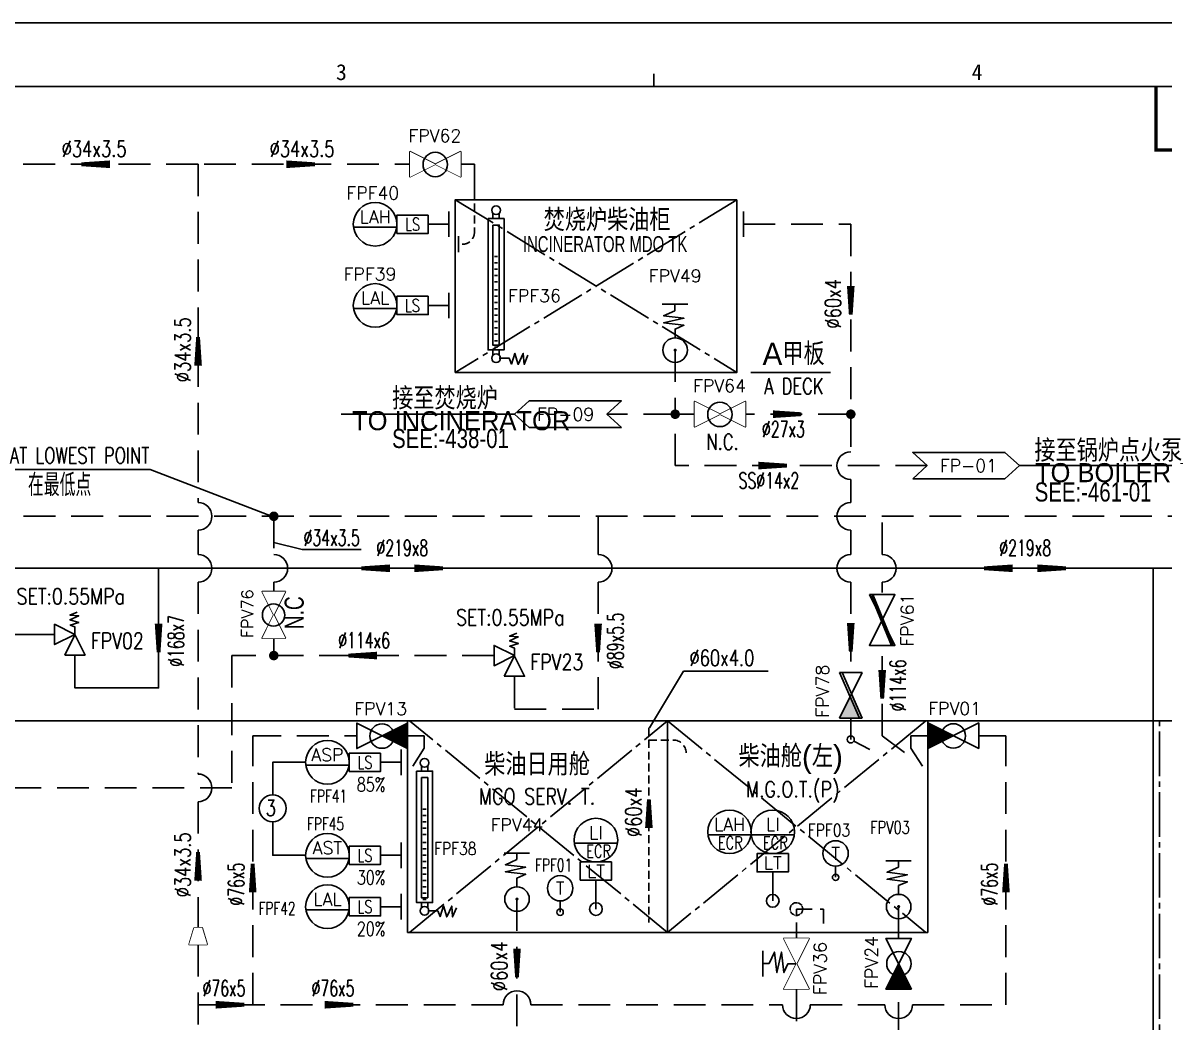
# Model space of a CAD drawing. Header units: inches. Extents: x 244 to 838, y -431 to 471.
# Drawn here: x 469.7 to 649.2, y 313.6 to 470.7 of the extents above; entities that cross this region are included whole.
import ezdxf
from ezdxf.enums import TextEntityAlignment as Align

# ---------------------------------------------------------------- set-up
doc = ezdxf.new("R2010")
doc.units = ezdxf.units.IN
doc.header["$MEASUREMENT"] = 0
doc.set_wipeout_variables(frame=1)
for name, pattern in [('CENTERX2', [0.955, 0.7, -0.085, 0.085, -0.085]), ('HIDDEN', [0.375, 0.25, -0.125]), ('SHORT_CENTER', [0.955, 0.7, -0.085, 0.085, -0.085]), ('SHORT_CENTER_X', [0.955, 0.7, -0.085, 0.085, -0.085])]:
    doc.linetypes.add(name, pattern=pattern)
for name, color, linetype in [('chinese', 7, 'Continuous'), ('text', 2, 'Continuous'), ('粗实线', 3, 'Continuous'), ('隐藏', 7, 'Continuous')]:
    doc.layers.add(name, color=color, linetype=linetype)
doc.styles.add('CHINESE', font='SHORT.shx', dxfattribs={"bigfont": 'HZDXF.shx'})
doc.styles.add('HZDX', font='romans.shx', dxfattribs={"width": 0.9, "bigfont": 'HZDX.SHX'})
doc.styles.add('ROMANS', font='ROMANS')
doc.styles.add('SimSun', font='Simtxt.shx', dxfattribs={"bigfont": 'HZDX.SHX'})
doc.styles.get("Standard").update_dxf_attribs({"font": ''})
doc.styles.get('Standard').set_extended_font_data('SimSun')
doc.linetypes.add('STAR', pattern='A,0.7,-0.085,0.085,-0.085,["*   *",ROMANS,S=0.3,R=0,X=0,Y=-0.215],0.7,-0.085', length=1.74)

# ---------------------------------------------------------------- blocks, each defined once
blk = doc.blocks.new('X3106')
at = {"linetype": 'Continuous'}
blk.add_lwpolyline([(0, 0, 0, 0, 0), (0.98, 0.98, 0.7, 0, 0), (2.03, 2.03, 0, 0, 0)], format="xyseb", dxfattribs=at)
blk = doc.blocks.new('V114')
at = {"color": 7, "linetype": 'Continuous'}
for points in [[(-1.97, 7.22), (2.03, 7.22)], [(0.03, 7.22), (0.03, 6.2)], [(0, 1.93), (0, 3.3), (-1.38, 3.9), (1.83, 4.3), (-1.38, 5), (1.83, 5.4), (0.03, 6.2)]]:
    blk.add_lwpolyline(points, dxfattribs=at)
at = {"color": 7, "linetype": 'Continuous', "const_width": 0.25}
blk.add_lwpolyline([(-0.12, 0, 1), (0.12, 0, 1)], format="xyb", close=True, dxfattribs=at)
at = {"linetype": 'Continuous'}
blk.add_circle((0, 0), 1.93, dxfattribs=at)
at = {"linetype": 'Continuous', "xscale": 1.5, "yscale": 1.5, "zscale": 1.5}
blk.add_blockref('X3106', (0.03, 7.22), dxfattribs=at)
at = {"color": 2, "linetype": 'Continuous', "style": 'ROMANS', "flags": 1}
for tag in ['NAMEPLATE', 'STANDARD', 'DIAMETER', 'REMARKS', 'MATERIAL', 'WEIGHT', 'NAME', 'SIZE']:
    blk.add_attdef(tag, text='', height=2, dxfattribs=at).set_placement((-0.31, 11.99), align=Align.MIDDLE)
at = {"color": 2, "linetype": 'Continuous', "style": 'ROMANS'}
blk.add_attdef('MARK', text='', height=2, dxfattribs=at).set_placement((-0.31, 11.99), align=Align.MIDDLE)
blk = doc.blocks.new('X3107')
at = {"color": 7, "linetype": 'Continuous'}
blk.add_lwpolyline([(0, 0), (0, 1.57), (0.91, 1.94), (-0.77, 2.46), (0.96, 2.98), (-0.75, 3.78), (0.96, 3.92), (-0.46, 4.51)], dxfattribs=at)
blk = doc.blocks.new('F100')
at = {"color": 2, "linetype": 'Continuous', "style": 'ROMANS', "flags": 1}
for tag in ['WEIGHT', 'SIZE', 'STANDARD', 'NAME', 'DIAMETER', 'MATERIAL', 'REMARKS', 'NAMEPLATE']:
    blk.add_attdef(tag, (-8.33, -0.08), '', height=2, dxfattribs=at)
at = {"color": 2, "linetype": 'Continuous', "style": 'ROMANS'}
blk.add_attdef('MARK', (-8.33, -0.08), '', height=2, dxfattribs=at)
blk = doc.blocks.new('F038')
at = {"color": 7, "linetype": 'Continuous'}
for points in [[(0, -2), (0, 2)], [(1, -2), (1, 2)]]:
    blk.add_lwpolyline(points, dxfattribs=at)
at = {"color": 2, "linetype": 'Continuous', "style": 'ROMANS', "flags": 1}
for tag in ['NAMEPLATE', 'STANDARD', 'DIAMETER', 'REMARKS', 'MATERIAL', 'WEIGHT', 'NAME', 'SIZE']:
    blk.add_attdef(tag, text='', height=2, dxfattribs=at).set_placement((0.5, 4), align=Align.MIDDLE)
at = {"color": 2, "linetype": 'Continuous', "style": 'ROMANS'}
blk.add_attdef('MARK', text='', height=2, dxfattribs=at).set_placement((0.5, 4), align=Align.MIDDLE)
blk = doc.blocks.new('A2')
for p, q in [((0, 420), (594, 420)), ((325, 410), (325, 412))]:
    blk.add_line(p, q)
at = {"color": 5}
blk.add_line((25, 410), (584, 410), dxfattribs=at)
for s, p in [('3', (275, 411)), ('4', (375, 411))]:
    blk.add_text(s, height=2.5).set_placement(p)
blk = doc.blocks.new('A3图框')
at = {"ltscale": 5}
blk.add_lwpolyline([(-562.29, -4946.17), (31.71, -4946.17), (31.71, -5366.17), (-562.29, -5366.17)], close=True, dxfattribs=at)
at = {"layer": '粗实线', "color": 5, "const_width": 0.5}
blk.add_lwpolyline([(-158.29, -4956.17), (-158.29, -4966.17), (21.71, -4966.17)], dxfattribs=at)
at = {"color": 2}
blk.add_blockref('A2', (-562.29, -5366.17), dxfattribs=at)
blk.add_blockref('A2', (-562.29, -5366.17), dxfattribs=at)
blk = doc.blocks.new('V003')
at = {"color": 7, "linetype": 'Continuous'}
for points in [[(1.45, 1.28), (0, 2), (0, -2)], [(4.06, -0.03), (1.45, 1.28)], [(3.96, 0), (5.53, 0), (5.9, -0.92), (6.42, 0.77), (6.94, -0.96), (7.74, 0.75), (7.88, -0.96), (8.47, 0.45)], [(0, -2), (3.99, 0)], [(4.08, 0), (6.07, -3.99), (2.07, -3.99), (4.06, 0)]]:
    blk.add_lwpolyline(points, dxfattribs=at)
at = {"color": 2, "linetype": 'Continuous', "style": 'ROMANS', "flags": 1}
for tag in ['NAMEPLATE', 'STANDARD', 'DIAMETER', 'REMARKS', 'MATERIAL', 'WEIGHT', 'NAME', 'SIZE']:
    blk.add_attdef(tag, text='', height=2, rotation=270, dxfattribs=at).set_placement((10.17, -0.26), align=Align.MIDDLE)
at = {"color": 2, "linetype": 'Continuous', "style": 'ROMANS'}
blk.add_attdef('MARK', text='', height=2, dxfattribs=at).set_placement((3.94, 4.5), align=Align.MIDDLE)
blk = doc.blocks.new('V027')
at = {"color": 2, "style": 'ROMANS', "flags": 1}
for tag in ['NAMEPLATE', 'STANDARD', 'DIAMETER', 'REMARKS', 'MATERIAL', 'WEIGHT', 'NAME', 'SIZE']:
    blk.add_attdef(tag, text='', height=2, dxfattribs=at).set_placement((3.79, 4.15), align=Align.MIDDLE)
at = {"color": 2, "style": 'ROMANS'}
blk.add_attdef('MARK', text='', height=2, dxfattribs=at).set_placement((3.79, 4.15), align=Align.MIDDLE)
at = {"color": 7}
blk.add_wipeout([(8.01, 2), (0, -2.01), (0, 2), (8.01, -2.01)], dxfattribs=at)
at = {"const_width": 0.62}
blk.add_lwpolyline([(0.12, -1.6), (7.88, 1.6)], dxfattribs=at)
at = {"color": 7}
blk.add_lwpolyline([(8.01, 2), (0, -2.01), (0, 2), (8.01, -2.01)], close=True, dxfattribs=at)
blk = doc.blocks.new('A040')
at = {"color": 7, "linetype": 'Continuous'}
blk.add_lwpolyline([(-3.4, 2.96), (3.4, 2.96)], dxfattribs=at)
blk.add_circle((0, 3.43), 3.43, dxfattribs=at)
at = {"color": 2, "linetype": 'Continuous', "style": 'ROMANS', "flags": 1}
for tag in ['NAMEPLATE', 'STANDARD', 'DIAMETER', 'REMARKS', 'MATERIAL', 'WEIGHT', 'NAME', 'SIZE']:
    blk.add_attdef(tag, text='', height=2, dxfattribs=at).set_placement((0, 8.86), align=Align.MIDDLE)
at = {"color": 2, "linetype": 'Continuous', "style": 'ROMANS'}
for tag, p in [('MARK', (0, 8.86)), ('SN', (0, 4.61))]:
    blk.add_attdef(tag, text='', height=2, dxfattribs=at).set_placement(p, align=Align.MIDDLE)
blk = doc.blocks.new('E000')
blk.add_lwpolyline([(-2.27, -2.08), (0, 0), (-2.27, 2.08), (12.25, 2.08), (14.53, 0), (12.25, -2.08)], close=True)
at = {"color": 2, "style": 'ROMANS', "flags": 1}
for tag, p in [('NOMDIA', (32.69, 2.18)), ('NUMBER', (36.25, -0.69)), ('CAPACITY', (36.52, -3.69))]:
    blk.add_attdef(tag, text='', height=2, rotation=359.3452, dxfattribs=at).set_placement(p, align=Align.CENTER)
at = {"color": 2, "linetype": 'Continuous', "style": 'ROMANS'}
blk.add_attdef('MARK', text='', height=2, dxfattribs=at).set_placement((6.5, -0.01), align=Align.MIDDLE)
at = {"layer": 'text', "style": 'CHINESE'}
for tag, p, height in [('CONNC', (15.25, 1.42), 3.5), ('CONNE', (15.25, -3.45), 3)]:
    blk.add_attdef(tag, p, '', height=height, dxfattribs=at)
at = {"layer": 'text', "color": 2, "style": 'CHINESE'}
blk.add_attdef('CONND', (15.25, -7.21), '', height=3, dxfattribs=at)
blk = doc.blocks.new('V013')
at = {"color": 2, "linetype": 'Continuous', "style": 'ROMANS', "flags": 1}
for tag in ['NAMEPLATE', 'STANDARD', 'DIAMETER', 'REMARKS', 'MATERIAL', 'WEIGHT', 'NAME', 'SIZE']:
    blk.add_attdef(tag, text='', height=2, dxfattribs=at).set_placement((4.08, 4.49), align=Align.MIDDLE)
at = {"color": 2, "linetype": 'Continuous', "style": 'ROMANS'}
blk.add_attdef('MARK', text='', height=2, dxfattribs=at).set_placement((4.08, 4.49), align=Align.MIDDLE)
at = {"color": 3}
blk.add_wipeout([(8.01, -2), (8.01, 2), (0, -2), (0, 2)], dxfattribs=at)
at = {"linetype": 'Continuous'}
blk.add_lwpolyline([(0, -2), (8.01, 2), (8.01, -2), (0, 2)], close=True, dxfattribs=at)
blk.add_wipeout([(0, -2), (8.01, 2), (8.01, -2), (0, 2)], dxfattribs=at)
at = {"color": 7}
blk.add_lwpolyline([(8.01, -2), (8.01, 2), (0, -2), (0, 2)], close=True, dxfattribs=at)
blk.add_wipeout([(8.01, -2), (8.01, 2), (0, -2), (0, 2)], dxfattribs=at)
at = {"linetype": 'Continuous'}
blk.add_circle((4.02, -0.04), 1.92, dxfattribs=at)
blk = doc.blocks.new('V012')
at = {"color": 2, "linetype": 'Continuous', "style": 'ROMANS', "flags": 1}
for tag in ['NAMEPLATE', 'STANDARD', 'DIAMETER', 'REMARKS', 'MATERIAL', 'WEIGHT', 'NAME', 'SIZE']:
    blk.add_attdef(tag, text='', height=2, dxfattribs=at).set_placement((3.78, 4.27), align=Align.MIDDLE)
at = {"color": 2, "linetype": 'Continuous', "style": 'ROMANS'}
blk.add_attdef('MARK', text='', height=2, dxfattribs=at).set_placement((3.78, 4.27), align=Align.MIDDLE)
at = {"color": 7, "linetype": 'Continuous'}
blk.add_wipeout([(8.01, -2), (0, 2), (0, -2), (8.01, 2)], dxfattribs=at)
blk.add_wipeout([(8.01, -2), (0, 2), (0, -2), (8.01, 2)], dxfattribs=at)
blk.add_lwpolyline([(8.01, -2), (0, 2), (0, -2), (8.01, 2)], close=True, dxfattribs=at)
blk.add_lwpolyline([(4.03, 0, 0, 4, 0), (8.02, 0, 4, 4, 0)], format="xyseb", dxfattribs=at)
blk.add_circle((3.99, -0.04), 1.92, dxfattribs=at)
blk = doc.blocks.new('V014')
at = {"linetype": 'Continuous'}
for p, q in [((8.01, -2), (0, 2)), ((0, -2), (8.01, 2))]:
    blk.add_line(p, q, dxfattribs=at)
at = {"color": 7, "linetype": 'Continuous'}
for points in [[(2.03, 5.29), (6.03, 5.29)], [(4, 0), (4, 1.36), (2.63, 1.96), (5.84, 2.37), (2.63, 3.07), (5.84, 3.47), (4.03, 4.27)], [(4.03, 5.29), (4.03, 4.27)]]:
    blk.add_lwpolyline(points, dxfattribs=at)
at = {"color": 7}
blk.add_lwpolyline([(0, -2), (8.01, 2), (8.01, -2), (0, 2)], close=True, dxfattribs=at)
at = {"linetype": 'Continuous', "xscale": 1.5, "yscale": 1.5, "zscale": 1.5}
blk.add_blockref('X3106', (4.03, 5.29), dxfattribs=at)
at = {"color": 2, "linetype": 'Continuous', "style": 'ROMANS', "flags": 1}
for tag in ['NAMEPLATE', 'STANDARD', 'DIAMETER', 'REMARKS', 'MATERIAL', 'WEIGHT', 'NAME', 'SIZE']:
    blk.add_attdef(tag, text='', height=2, dxfattribs=at).set_placement((4.3, 9.52), align=Align.MIDDLE)
at = {"color": 2, "linetype": 'Continuous', "style": 'ROMANS'}
blk.add_attdef('MARK', text='', height=2, dxfattribs=at).set_placement((4.3, 9.52), align=Align.MIDDLE)
at = {"color": 7}
blk.add_wipeout([(0, -2), (8.01, 2), (8.01, -2), (0, 2)], dxfattribs=at)
blk = doc.blocks.new('F039')
at = {"color": 7, "linetype": 'Continuous'}
blk.add_lwpolyline([(-2.47, 7.42), (2.47, 7.42), (2.47, 4.55), (-2.47, 4.55)], close=True, dxfattribs=at)
blk.add_lwpolyline([(0, 4.55), (0, 0)], dxfattribs=at)
at = {"color": 2, "linetype": 'Continuous', "style": 'ROMANS', "flags": 1}
for tag in ['NAMEPLATE', 'STANDARD', 'DIAMETER', 'REMARKS', 'MATERIAL', 'WEIGHT', 'NAME', 'SIZE']:
    blk.add_attdef(tag, text='', height=2, dxfattribs=at).set_placement((0, 9.42), align=Align.MIDDLE)
at = {"color": 2, "linetype": 'Continuous', "style": 'ROMANS'}
for tag, p in [('MARK', (0, 9.42)), ('SN', (0, 5.98))]:
    blk.add_attdef(tag, text='', height=2, dxfattribs=at).set_placement(p, align=Align.MIDDLE)
blk = doc.blocks.new('F500')
at = {"linetype": 'Continuous'}
blk.add_lwpolyline([(0, 1.76), (0, 0)], dxfattribs=at)
for centre, radius in [((0, 3.76), 2), ((0, 0), 0.5)]:
    blk.add_circle(centre, radius, dxfattribs=at)
at = {"color": 2, "linetype": 'Continuous', "style": 'ROMANS', "flags": 1}
for tag in ['NAMEPLATE', 'STANDARD', 'DIAMETER', 'REMARKS', 'MATERIAL', 'WEIGHT', 'NAME', 'SIZE']:
    blk.add_attdef(tag, text='', height=2, dxfattribs=at).set_placement((0, 7.76), align=Align.MIDDLE)
at = {"color": 2, "linetype": 'Continuous', "style": 'ROMANS'}
for tag, p in [('MARK', (0, 7.76)), ('SN', (0, 3.76))]:
    blk.add_attdef(tag, text='', height=2, dxfattribs=at).set_placement(p, align=Align.MIDDLE)
blk = doc.blocks.new('zw$7C91')
at = {"const_width": 0.75}
for points in [[(0.38, 0.75, 1), (1.13, 0.75, 1)], [(1.12, 0.75, -1), (0.38, 0.75, -1)]]:
    blk.add_lwpolyline(points, format="xyb", close=True, dxfattribs=at)
blk = doc.blocks.new('A$C672d3900')
at = {"linetype": 'Continuous'}
h = blk.add_hatch(color=7, dxfattribs=at)
h.dxf.hatch_style = 1
h.paths.add_polyline_path([(3.2, -1.6), (6, -3), (6, -0.375)])
h.paths.add_polyline_path([(2.8, -1.4), (3.2, -1.6), (6, -0.375), (6, 0)])
at = {"color": 7}
for p, q in [((0, 0), (6, -3)), ((0, -3), (0, 0)), ((6, 0), (0, -2.625)), ((6, 0), (6, -3)), ((6, -0.375), (0, -3))]:
    blk.add_line(p, q, dxfattribs=at)

msp = doc.modelspace()

# ---------------------------------------------------------------- linework, layer by layer
at = {"color": 3, "linetype": 'HIDDEN', "ltscale": 20}
for p, q in [((497.23, 448.45), (466.83, 448.45)), ((572.28, 409.15), (561.55, 409.15)), ((509.14, 393.1), (509.14, 387.1)), ((509.14, 382.74), (509.14, 371.2)), ((560.16, 362.78), (560.16, 382.74)), ((543.8, 371.2), (502.55, 371.2)), ((502.55, 371.2), (502.55, 350.39)), ((547, 367.94), (547, 362.78)), ((547, 362.78), (560.16, 362.78)), ((532.78, 358.57), (505.82, 358.57)), ((505.82, 316.29), (505.82, 358.57)), ((624.32, 316.29), (624.32, 358.57)), ((502.55, 350.39), (467.48, 350.39)), ((547.4, 332.91), (547.4, 262.11)), ((549.58, 316.29), (589.18, 316.29))]:
    msp.add_line(p, q, dxfattribs=at)
at = {"color": 3, "linetype": 'HIDDEN', "ltscale": 5}
for p, q in [((540.69, 444.14), (540.69, 437.88)), ((568.15, 359.83), (568.15, 329.22)), ((568.15, 357.91), (571.99, 357.91))]:
    msp.add_line(p, q, dxfattribs=at)
for p, q in [((538.19, 434.63), (538.19, 437.13)), ((568.97, 327.66), (568.67, 327.66))]:
    msp.add_line(p, q)
at = {"color": 7, "linetype": 'Continuous'}
for p, q in [((544.36, 433.94), (543.86, 433.94)), ((544.36, 432.94), (543.86, 432.94)), ((544.36, 431.94), (543.86, 431.94)), ((544.36, 430.94), (543.86, 430.94)), ((544.36, 429.94), (543.86, 429.94)), ((544.36, 428.71), (543.86, 428.71)), ((544.36, 427.71), (543.86, 427.71)), ((544.36, 426.71), (543.86, 426.71)), ((544.36, 425.71), (543.86, 425.71)), ((544.36, 424.71), (543.86, 424.71)), ((544.36, 423.71), (543.86, 423.71)), ((544.36, 422.71), (543.86, 422.71)), ((544.36, 421.71), (543.86, 421.71)), ((544.36, 420.71), (543.86, 420.71)), ((544.36, 419.71), (543.86, 419.71)), ((533.11, 347.05), (532.61, 347.05)), ((533.11, 346.05), (532.61, 346.05)), ((533.11, 345.05), (532.61, 345.05)), ((533.11, 344.05), (532.61, 344.05)), ((533.11, 343.05), (532.61, 343.05)), ((533.11, 341.82), (532.61, 341.82)), ((533.11, 340.82), (532.61, 340.82)), ((533.11, 339.82), (532.61, 339.82)), ((533.11, 338.82), (532.61, 338.82)), ((533.11, 337.82), (532.61, 337.82)), ((533.11, 336.82), (532.61, 336.82)), ((533.11, 335.82), (532.61, 335.82)), ((533.11, 334.82), (532.61, 334.82)), ((533.11, 333.82), (532.61, 333.82)), ((533.11, 332.82), (532.61, 332.82))]:
    msp.add_line(p, q, dxfattribs=at)
at = {"color": 7}
for p, q in [((489.72, 400.47), (508.77, 393.1)), ((509.14, 388.96), (513.63, 387.89)), ((513.63, 387.89), (522.87, 387.89))]:
    msp.add_line(p, q, dxfattribs=at)
at = {"ltscale": 10}
for p, q in [((573.6, 368.74), (568.25, 359.83)), ((586.9, 368.74), (573.6, 368.74))]:
    msp.add_line(p, q, dxfattribs=at)
at = {"color": 251}
msp.add_line((809.37, 360.93), (296.77, 360.93), dxfattribs=at)
at = {"color": 3}
for points in [[(483.36, 448.45, 0, 0, 0), (483.36, 448.45, 1.2, 0.6, 0), (478.86, 448.45, 0, 0, 0), (478.86, 448.45, 0, 0, 0)], [(511.11, 448.45, 0, 0, 0), (511.11, 448.45, 1.2, 0.6, 0), (515.61, 448.45, 0, 0, 0), (515.61, 448.45, 0, 0, 0)], [(599.91, 429.31, 0, 0, 0), (599.91, 429.31, 1.2, 0.6, 0), (599.91, 424.81, 0, 0, 0), (599.91, 424.81, 0, 0, 0)], [(497.23, 416.8, 0, 0, 0), (497.23, 416.8, 1.2, 0.6, 0), (497.23, 421.3, 0, 0, 0), (497.23, 421.3, 0, 0, 0)], [(587.65, 409.15, 0, 0, 0), (587.65, 409.15, 1.2, 0.6, 0), (592.15, 409.15, 0, 0, 0), (592.15, 409.15, 0, 0, 0)], [(585.36, 401.07, 0, 0, 0), (585.36, 401.07, 1.2, 0.6, 0), (589.86, 401.07, 0, 0, 0), (589.86, 401.07, 0, 0, 0)], [(527.4, 384.92, 0, 0, 0), (527.4, 384.92, 1.2, 0.6, 0), (522.9, 384.92, 0, 0, 0), (522.9, 384.92, 0, 0, 0)], [(531.27, 384.92, 0, 0, 0), (531.27, 384.92, 1.2, 0.6, 0), (535.77, 384.92, 0, 0, 0), (535.77, 384.92, 0, 0, 0)], [(625.39, 384.92, 0, 0, 0), (625.39, 384.92, 1.2, 0.6, 0), (620.89, 384.92, 0, 0, 0), (620.89, 384.92, 0, 0, 0)], [(629.26, 384.92, 0, 0, 0), (629.26, 384.92, 1.2, 0.6, 0), (633.76, 384.92, 0, 0, 0), (633.76, 384.92, 0, 0, 0)], [(491.02, 376.2, 0, 0, 0), (491.02, 376.2, 1.2, 0.6, 0), (491.02, 371.7, 0, 0, 0), (491.02, 371.7, 0, 0, 0)], [(560.16, 376.2, 0, 0, 0), (560.16, 376.2, 1.2, 0.6, 0), (560.16, 371.7, 0, 0, 0), (560.16, 371.7, 0, 0, 0)], [(599.91, 376.32, 0, 0, 0), (599.91, 376.32, 1.2, 0.6, 0), (599.91, 371.82, 0, 0, 0), (599.91, 371.82, 0, 0, 0)], [(525.39, 371.2, 0, 0, 0), (525.39, 371.2, 1.2, 0.6, 0), (520.89, 371.2, 0, 0, 0), (520.89, 371.2, 0, 0, 0)], [(604.85, 368.91, 0, 0, 0), (604.85, 368.91, 1.2, 0.6, 0), (604.85, 364.41, 0, 0, 0), (604.85, 364.41, 0, 0, 0)], [(568.15, 344.07, 0, 0, 0), (568.15, 344.07, 1.2, 0.6, 0), (568.15, 348.57, 0, 0, 0), (568.15, 348.57, 0, 0, 0)], [(497.23, 335.8, 0, 0, 0), (497.23, 335.8, 1.2, 0.6, 0), (497.23, 340.3, 0, 0, 0), (497.23, 340.3, 0, 0, 0)], [(505.82, 333.95, 0, 0, 0), (505.82, 333.95, 1.2, 0.6, 0), (505.82, 338.45, 0, 0, 0), (505.82, 338.45, 0, 0, 0)], [(624.32, 333.95, 0, 0, 0), (624.32, 333.95, 1.2, 0.6, 0), (624.32, 338.45, 0, 0, 0), (624.32, 338.45, 0, 0, 0)], [(547.4, 325.12, 0, 0, 0), (547.4, 325.12, 1.2, 0.6, 0), (547.4, 320.62, 0, 0, 0), (547.4, 320.62, 0, 0, 0)], [(500.01, 316.29, 0, 0, 0), (500.01, 316.29, 1.2, 0.6, 0), (504.51, 316.29, 0, 0, 0), (504.51, 316.29, 0, 0, 0)], [(517.16, 316.29, 0, 0, 0), (517.16, 316.29, 1.2, 0.6, 0), (521.66, 316.29, 0, 0, 0), (521.66, 316.29, 0, 0, 0)]]:
    msp.add_lwpolyline(points, format="xyseb", dxfattribs=at)
at = {"color": 3, "linetype": 'HIDDEN', "ltscale": 20}
for points in [[(540.69, 444.14), (540.69, 448.45), (497.23, 448.45), (497.23, 395.28)], [(583.01, 439.02), (599.91, 439.02), (599.91, 403.26)], [(372.28, 425.72), (372.28, 393.1), (735.68, 393.1), (735.68, 425.71)], [(572.28, 419.23), (572.28, 409.15), (599.91, 409.15)], [(599.91, 398.89), (599.91, 395.28)], [(604.85, 387.1), (604.85, 393.1)], [(497.23, 390.91), (497.23, 387.1)], [(497.23, 382.74), (497.23, 352.57)], [(599.91, 382.74), (599.91, 368.55)], [(608.36, 355.95), (604.85, 358.6), (604.85, 382.74)], [(599.91, 361.35), (599.91, 358.01)], [(600.41, 357.75), (602.91, 356.45)], [(497.23, 348.21), (497.23, 217.1)], [(545.22, 316.29), (497.23, 316.29)]]:
    msp.add_lwpolyline(points, dxfattribs=at)
at = {"color": 8, "linetype": 'SHORT_CENTER_X', "ltscale": 10}
for points in [[(537.69, 442.88), (582.01, 415.71)], [(582.01, 442.88), (537.69, 415.71)]]:
    msp.add_lwpolyline(points, dxfattribs=at)
for points in [[(582.01, 442.88), (537.69, 442.88), (537.69, 415.71), (582.01, 415.71)], [(533.45, 440.46), (528.52, 440.46), (528.52, 437.59), (533.45, 437.59)], [(533.45, 427.69), (528.52, 427.69), (528.52, 424.82), (533.45, 424.82)], [(525.95, 355.84), (521.01, 355.84), (521.01, 352.98), (525.95, 352.98)], [(525.95, 341.22), (521.01, 341.22), (521.01, 338.35), (525.95, 338.35)], [(525.95, 333.14), (521.01, 333.14), (521.01, 330.27), (525.95, 330.27)]]:
    msp.add_lwpolyline(points, close=True)
at = {"color": 7, "linetype": 'Continuous'}
for points in [[(542.86, 439.92), (545.36, 439.92), (545.36, 419.25), (542.86, 419.25)], [(543.61, 438.9), (544.61, 438.9), (544.61, 420), (543.61, 420)], [(531.61, 353.03), (534.11, 353.03), (534.11, 332.36), (531.61, 332.36)], [(532.36, 352.01), (533.36, 352.01), (533.36, 333.11), (532.36, 333.11)]]:
    msp.add_lwpolyline(points, close=True, dxfattribs=at)
for points in [[(543.61, 440.74), (543.61, 439.92)], [(544.61, 440.74), (544.61, 439.92)], [(543.61, 418.43), (543.61, 419.25)], [(544.61, 418.43), (544.61, 419.25)], [(532.36, 353.85), (532.36, 353.03)], [(533.36, 353.85), (533.36, 353.03)], [(532.36, 331.54), (532.36, 332.36)], [(533.36, 331.54), (533.36, 332.36)]]:
    msp.add_lwpolyline(points, dxfattribs=at)
for points in [[(533.45, 439.02), (536.69, 439.02)], [(533.45, 426.26), (536.69, 426.26)], [(547.03, 409.15), (519.72, 409.15)], [(626.45, 401.07), (655.57, 401.07)], [(525.95, 354.41), (529.19, 354.41)], [(525.95, 339.79), (529.19, 339.79)], [(525.95, 331.71), (529.19, 331.71)]]:
    msp.add_lwpolyline(points)
at = {"color": 3}
for points in [[(345.51, 425.72), (345.51, 384.92), (762.45, 384.92), (762.45, 425.71)], [(560.16, 387.1), (560.16, 393.1)], [(599.91, 390.91), (599.91, 387.1)], [(477.85, 371.27), (477.85, 366.11), (491.02, 366.11), (491.02, 384.92)], [(474.66, 374.52), (467.48, 374.52), (467.48, 109.46), (426.05, 109.46)]]:
    msp.add_lwpolyline(points, dxfattribs=at)
at = {"linetype": 'Continuous'}
msp.add_lwpolyline([(584.17, 415.71), (596.74, 415.71)], dxfattribs=at)
at = {"color": 254}
msp.add_lwpolyline([(460.15, 384.92), (466.34, 400.47), (489.72, 400.47)], dxfattribs=at)
at = {"const_width": 0.75}
for points in [[(508.77, 393.1, 1), (509.52, 393.1, 1)], [(508.77, 371.2, 1), (509.52, 371.2, 1)]]:
    msp.add_lwpolyline(points, format="xyb", close=True, dxfattribs=at)
at = {"linetype": 'Continuous', "ltscale": 10}
for points in [[(571.1, 360.93), (530.19, 360.93), (530.19, 327.66), (571.1, 327.66)], [(612.02, 360.93), (571.1, 360.93), (571.1, 327.66), (612.02, 327.66)]]:
    msp.add_lwpolyline(points, close=True, dxfattribs=at)
at = {"color": 251, "linetype": 'SHORT_CENTER_X', "ltscale": 10}
for points in [[(530.5, 327.66), (571.1, 360.93), (611.71, 327.66)], [(611.71, 360.93), (571.1, 327.66), (530.5, 360.93)]]:
    msp.add_lwpolyline(points, dxfattribs=at)
at = {"color": 7, "linetype": 'CENTERX2', "ltscale": 10}
msp.add_lwpolyline([(608.79, 199.45), (648.49, 199.45), (648.49, 360.93)], dxfattribs=at)
at = {"color": 2, "linetype": 'STAR', "ltscale": 2}
for points in [[(514.15, 354.41), (508.97, 354.41), (508.97, 349.3)], [(514.15, 339.79), (508.97, 339.79), (508.97, 345.07)]]:
    msp.add_lwpolyline(points, dxfattribs=at)
at = {"color": 3, "linetype": 'HIDDEN', "ltscale": 10}
msp.add_lwpolyline([(591.36, 326.73), (591.36, 331.34), (595.64, 331.34), (595.64, 329.08)], dxfattribs=at)
at = {"color": 7}
msp.add_lwpolyline([(496.61, 328.39), (497.86, 328.39), (498.66, 325.74), (495.81, 325.74)], close=True, dxfattribs=at)
at = {"color": 7, "linetype": 'Continuous'}
for centre in [(544.11, 441.22), (544.11, 417.95), (532.86, 354.33), (532.86, 331.06)]:
    msp.add_circle(centre, 0.691, dxfattribs=at)
at = {"color": 3}
msp.add_circle((599.91, 358.01), 0.556, dxfattribs=at)
at = {"color": 4}
msp.add_circle((508.97, 347.18), 2.12, dxfattribs=at)
for centre in [(559.82, 331.33), (587.63, 332.63)]:
    msp.add_circle(centre, 1)
at = {"color": 7, "linetype": 'SHORT_CENTER_X'}
msp.add_circle((591.36, 331.34), 1, dxfattribs=at)
at = {"color": 3, "linetype": 'HIDDEN', "ltscale": 5}
for centre, radius, start, end in [((538.85, 437.73), 1.85, 268.0935, 4.6068), ((572, 355.91), 2, 0, 90)]:
    msp.add_arc(centre, radius, start, end, dxfattribs=at)
at = {"color": 3}
for centre, start, end in [((599.91, 401.07), 90, 270), ((497.23, 393.1), 270, 90), ((599.91, 393.1), 90, 270), ((497.23, 384.92), 270, 90), ((509.14, 384.92), 270, 90), ((560.16, 384.92), 270, 90), ((599.91, 384.92), 90, 270), ((604.85, 384.92), 270, 90), ((497.23, 350.39), 270, 90), ((547.4, 316.29), 0, 180), ((591.36, 316.29), 180, 0)]:
    msp.add_arc(centre, 2.18, start, end, dxfattribs=at)

# ---------------------------------------------------------------- block references
at = {"color": 2}
msp.add_blockref('A3图框', (806.22, 5416.86), dxfattribs=at)
at = {"color": 2, "linetype": 'Continuous'}
ref = msp.add_blockref('F100', (522.77, 442.15), dxfattribs=dict(at, xscale=-1))
ref.add_attrib('MARK', 'FPF40', (520.56, 442.93), dxfattribs={"color": 2, "linetype": 'Continuous', "height": 2, "style": 'ROMANS'})
ref = msp.add_blockref('A040', (525.08, 435.59))
ref.add_attrib('SN', 'LAH', dxfattribs={"color": 2, "linetype": 'Continuous', "height": 2, "style": 'ROMANS'}).set_placement((525.08, 440.2), align=Align.MIDDLE)
at = {"color": 7, "xscale": -1}
for p in [(537.69, 439.02), (537.69, 426.26), (530.19, 354.41), (530.19, 339.79), (530.19, 331.71)]:
    msp.add_blockref('F038', p, dxfattribs=at)
at = {"color": 7}
msp.add_blockref('F038', (582.01, 439.02), dxfattribs=at)
at = {"color": 2, "linetype": 'Continuous'}
ref = msp.add_blockref('F100', (515.05, 424.92), dxfattribs=dict(at, xscale=-1))
ref.add_attrib('MARK', 'FPF39', (520.12, 430.19), dxfattribs={"color": 2, "linetype": 'Continuous', "height": 2, "style": 'ROMANS'})
at = {"color": 2}
ref = msp.add_blockref('V114', (572.28, 419.23), dxfattribs=dict(at, xscale=-1))
ref.add_attrib('MARK', 'FPV49', dxfattribs={"color": 2, "linetype": 'Continuous', "height": 2, "style": 'ROMANS'}).set_placement((572.28, 430.9), align=Align.MIDDLE)
ref = msp.add_blockref('A040', (525.08, 422.82))
ref.add_attrib('SN', 'LAL', dxfattribs={"color": 2, "linetype": 'Continuous', "height": 2, "style": 'ROMANS'}).set_placement((525.08, 427.43), align=Align.MIDDLE)
at = {"color": 7, "linetype": 'Continuous'}
ref = msp.add_blockref('F100', (549.64, 416.04), dxfattribs=at)
ref.add_attrib('MARK', 'FPF36', (545.99, 426.78), dxfattribs={"color": 2, "linetype": 'Continuous', "height": 2, "style": 'ROMANS'})
at = {"color": 7, "linetype": 'Continuous', "rotation": 270}
for p in [(544.61, 417.95), (533.36, 331.06)]:
    msp.add_blockref('X3107', p, dxfattribs=at)
at = {"color": 2}
ref = msp.add_blockref('E000', (561.55, 409.15), dxfattribs=dict(at, xscale=-1))
ref.add_attrib('MARK', 'FP-09', dxfattribs={"color": 2, "linetype": 'Continuous', "height": 2, "style": 'ROMANS'}).set_placement((555.05, 409.13), align=Align.MIDDLE)
ref.add_attrib('CONNC', '接至焚烧炉', (527.77, 409.89), dxfattribs={"layer": 'text', "height": 3.5, "style": 'SimSun'})
ref.add_attrib('CONNE', 'TO INCINERATOR', (521.46, 406.63), dxfattribs={"layer": 'text', "height": 3, "style": 'CHINESE'})
ref.add_attrib('CONND', 'SEE:-438-01', (527.75, 403.83), dxfattribs={"layer": 'text', "color": 2, "height": 3, "style": 'CHINESE', "width": 0.8})
at = {"color": 3}
for p in [(571.53, 408.4), (599.16, 408.4)]:
    msp.add_blockref('zw$7C91', p, dxfattribs=at)
at = {"color": 2}
ref = msp.add_blockref('E000', (611.92, 401.07), dxfattribs=at)
ref.add_attrib('MARK', 'FP-01', dxfattribs={"color": 2, "linetype": 'Continuous', "height": 2, "style": 'ROMANS'}).set_placement((618.42, 401.06), align=Align.MIDDLE)
ref.add_attrib('CONNC', '接至锅炉点火泵', (628.8, 401.68), dxfattribs={"layer": 'text', "height": 3.5, "style": 'SimSun'})
ref.add_attrib('CONNE', 'TO BOILER IGN.PUMP', (628.89, 398.46), dxfattribs={"layer": 'text', "height": 3, "style": 'CHINESE'})
ref.add_attrib('CONND', 'SEE:-461-01', (628.84, 395.42), dxfattribs={"layer": 'text', "color": 2, "height": 3, "style": 'CHINESE', "width": 0.8})
at = {"xscale": -0.8, "yscale": 0.8, "zscale": 0.8, "rotation": 270}
for p in [(477.85, 371.27), (547, 367.94)]:
    msp.add_blockref('V003', p, dxfattribs=at)
at = {"color": 1, "xscale": 1.2, "yscale": 1.2, "zscale": 1.2, "rotation": 270}
msp.add_blockref('A$C672d3900', (601.71, 368.55), dxfattribs=at)
ref = msp.add_blockref('A040', (517.58, 350.98))
ref.add_attrib('SN', 'ASP', dxfattribs={"color": 2, "linetype": 'Continuous', "height": 2, "style": 'ROMANS'}).set_placement((517.58, 355.59), align=Align.MIDDLE)
at = {"color": 2, "linetype": 'Continuous'}
ref = msp.add_blockref('F100', (517.58, 347.58), dxfattribs=dict(at, xscale=-1))
ref.add_attrib('MARK', 'FPF41', (514.85, 348.1), dxfattribs={"color": 2, "linetype": 'Continuous', "height": 2, "style": 'ROMANS', "width": 0.7})
ref = msp.add_blockref('A040', (580.83, 340.05))
ref.add_attrib('SN', 'LAH', dxfattribs={"color": 2, "linetype": 'Continuous', "height": 2, "style": 'ROMANS'}).set_placement((580.83, 344.66), align=Align.MIDDLE)
ref = msp.add_blockref('A040', (587.63, 340.05), dxfattribs=dict(xscale=-1))
ref.add_attrib('SN', 'LI', dxfattribs={"color": 2, "linetype": 'Continuous', "height": 2, "style": 'ROMANS'}).set_placement((587.63, 344.66), align=Align.MIDDLE)
ref = msp.add_blockref('F100', (517.58, 343.22), dxfattribs=dict(at, xscale=-1))
ref.add_attrib('MARK', 'FPF45', (514.37, 343.74), dxfattribs={"color": 2, "linetype": 'Continuous', "height": 2, "style": 'ROMANS', "width": 0.7})
at = {"color": 2}
ref = msp.add_blockref('V114', (547.4, 332.91), dxfattribs=dict(at, xscale=-1))
ref.add_attrib('MARK', 'FPV44', dxfattribs={"color": 2, "linetype": 'Continuous', "height": 2, "style": 'ROMANS'}).set_placement((547.4, 344.58), align=Align.MIDDLE)
ref = msp.add_blockref('A040', (559.82, 338.75), dxfattribs=dict(xscale=-1))
ref.add_attrib('SN', 'LI', dxfattribs={"color": 2, "linetype": 'Continuous', "height": 2, "style": 'ROMANS'}).set_placement((559.82, 343.35), align=Align.MIDDLE)
ref = msp.add_blockref('F500', (597.52, 336.33), dxfattribs=dict(xscale=-1))
ref.add_attrib('MARK', 'FPF03', dxfattribs={"color": 2, "linetype": 'Continuous', "height": 2, "style": 'ROMANS', "width": 0.8}).set_placement((596.49, 343.74), align=Align.MIDDLE)
ref.add_attrib('SN', 'T', dxfattribs={"color": 2, "linetype": 'Continuous', "height": 2, "style": 'ROMANS'}).set_placement((597.52, 340.08), align=Align.MIDDLE)
ref = msp.add_blockref('A040', (517.58, 336.35), dxfattribs=at)
ref.add_attrib('SN', 'AST', dxfattribs={"color": 2, "linetype": 'Continuous', "height": 2, "style": 'ROMANS'}).set_placement((517.58, 340.96), align=Align.MIDDLE)
at = {"color": 7, "linetype": 'Continuous'}
ref = msp.add_blockref('F100', (538.02, 329.11), dxfattribs=at)
ref.add_attrib('MARK', 'FPF38', (534.37, 339.84), dxfattribs={"color": 2, "linetype": 'Continuous', "height": 2, "style": 'ROMANS', "width": 0.8})
at = {"color": 2, "xscale": -1}
msp.add_blockref('V114', (607.44, 331.72), dxfattribs=at)
ref = msp.add_blockref('F039', (587.63, 332.63), dxfattribs=dict(xscale=-1))
ref.add_attrib('SN', 'LT', dxfattribs={"color": 2, "linetype": 'Continuous', "height": 2, "style": 'ROMANS'}).set_placement((587.63, 338.61), align=Align.MIDDLE)
ref = msp.add_blockref('F500', (554.19, 330.85), dxfattribs=dict(xscale=-1))
ref.add_attrib('MARK', 'FPF01', dxfattribs={"color": 2, "linetype": 'Continuous', "height": 2, "style": 'ROMANS', "width": 0.7}).set_placement((553.16, 338.26), align=Align.MIDDLE)
ref.add_attrib('SN', 'T', dxfattribs={"color": 2, "linetype": 'Continuous', "height": 2, "style": 'ROMANS'}).set_placement((554.19, 334.61), align=Align.MIDDLE)
ref = msp.add_blockref('F039', (559.82, 331.33), dxfattribs=dict(xscale=-1))
ref.add_attrib('SN', 'LT', dxfattribs={"color": 2, "linetype": 'Continuous', "height": 2, "style": 'ROMANS'}).set_placement((559.82, 337.31), align=Align.MIDDLE)
ref = msp.add_blockref('A040', (517.58, 328.28))
ref.add_attrib('SN', 'LAL', dxfattribs={"color": 2, "linetype": 'Continuous', "height": 2, "style": 'ROMANS'}).set_placement((517.58, 332.88), align=Align.MIDDLE)
at = {"color": 2, "linetype": 'Continuous'}
ref = msp.add_blockref('F100', (510.04, 329.92), dxfattribs=dict(at, xscale=-1))
ref.add_attrib('MARK', 'FPF42', (506.74, 330.44), dxfattribs={"color": 2, "linetype": 'Continuous', "height": 2, "style": 'ROMANS', "width": 0.7})

# ---------------------------------------------------------------- texts
at = {"color": 2, "linetype": 'SHORT_CENTER_X', "style": 'HZDX', "width": 0.75}
for p in [(530.98, 438.01), (530.94, 425.25), (523.48, 353.4), (523.48, 338.78), (523.48, 330.7)]:
    msp.add_text('LS', height=2, dxfattribs=at).set_placement(p, align=Align.CENTER)
at = {"color": 2, "style": 'ROMANS'}
msp.add_text('FPV78', height=2, rotation=90, dxfattribs=at).set_placement((596.44, 361.45))
at = {"color": 2, "linetype": 'SHORT_CENTER_X', "style": 'SimSun'}
for s, p in [('柴油舱(左)', (590.46, 353.61)), ('柴油日用舱', (550.56, 352.33))]:
    msp.add_text(s, height=3.5, dxfattribs=at).set_placement(p, align=Align.CENTER)
at = {"color": 2, "linetype": 'SHORT_CENTER_X', "style": 'HZDX', "width": 0.75}
for p in [(560.24, 341.44), (580.95, 342.74), (588.05, 342.74)]:
    msp.add_text('ECR', height=2, dxfattribs=at).set_placement(p, align=Align.TOP_CENTER)
at = {"layer": 'chinese', "color": 2, "style": 'SimSun'}
for s, p in [('焚烧炉柴油柜', (561.58, 437.94)), ('A甲板', (590.91, 416.88))]:
    msp.add_text(s, height=3.5, dxfattribs=at).set_placement(p, align=Align.CENTER)
at = {"layer": 'chinese', "color": 2, "style": 'SimSun', "width": 0.7}
msp.add_text('INCINERATOR MDO TK', height=2.5, dxfattribs=at).set_placement((561.26, 437.15), align=Align.TOP_CENTER)
at = {"layer": 'chinese', "color": 2, "linetype": 'SHORT_CENTER', "style": 'HZDX', "width": 0.75}
for s, height, p in [('AT LOWEST POINT', 2.5, (478.61, 401.42)), ('在最低点', 3.5, (475.45, 396.27))]:
    msp.add_text(s, height=height, dxfattribs=at).set_placement(p, align=Align.CENTER)
at = {"layer": 'chinese', "color": 2, "style": 'HZDX', "width": 0.75}
for s, p in [('85%%%', (524.46, 349.82)), ('30%%%', (524.46, 335.2)), ('20%%%', (524.46, 327.12))]:
    msp.add_text(s, height=2.188, dxfattribs=at).set_placement(p, align=Align.CENTER)
at = {"layer": 'text', "style": 'HZDX'}
for s, width, p in [('%%C34x3.5', 0.75, (480.88, 449.63)), ('%%C34x3.5', 0.75, (513.59, 449.63)), ('A DECK', 0.75, (590.97, 412.31)), ('%%C27x3', 0.65, (589.32, 405.53)), ('N.C.', 0.75, (579.74, 403.55)), ('SS%%C14x2', 0.65, (587.04, 397.46)), ('%%C34x3.5', 0.65, (518.25, 388.47)), ('%%C219x8', 0.65, (529.36, 386.88)), ('%%C219x8', 0.65, (627.35, 386.88)), ('%%C114x6', 0.65, (523.35, 372.34)), ('%%C76x5', 0.65, (501.31, 317.63)), ('%%C76x5', 0.65, (518.46, 317.63))]:
    msp.add_text(s, height=2.5, dxfattribs=dict(at, width=width)).set_placement(p, align=Align.CENTER)
at = {"layer": 'text', "color": 2, "style": 'HZDX', "width": 0.75}
for p in [(598.36, 426.51), (545.85, 322.32)]:
    msp.add_text('%%C60x4', height=2.5, rotation=90, dxfattribs=at).set_placement(p, align=Align.CENTER)
at = {"layer": 'text', "style": 'HZDX'}
for s, width, p in [('%%C34x3.5', 0.75, (496.06, 419.28)), ('%%C168x7', 0.65, (495.01, 373.5)), ('%%C89x5.5', 0.65, (564.15, 373.5)), ('%%C114x6', 0.65, (608.56, 366.5)), ('%%C60x4', 0.75, (566.98, 346.55)), ('%%C34x3.5', 0.75, (496.06, 338.28)), ('%%C76x5', 0.65, (504.48, 335.25)), ('%%C76x5', 0.65, (622.98, 335.25))]:
    msp.add_text(s, height=2.5, rotation=90, dxfattribs=dict(at, width=width)).set_placement(p, align=Align.CENTER)
at = {"layer": 'text', "color": 2, "style": 'HZDX', "width": 0.75}
for s, height, p in [('%%C60x4.0', 2.5, (579.64, 369.58)), ('FPV03', 2, (606.08, 343.18))]:
    msp.add_text(s, height=height, dxfattribs=at).set_placement(p, align=Align.CENTER)
at = {"layer": 'text', "color": 6, "style": 'HZDX', "width": 0.75}
msp.add_text('3', height=2.5, dxfattribs=at).set_placement((507.87, 345.97))
at = {"layer": '隐藏', "color": 2, "linetype": 'Continuous', "style": 'HZDX', "width": 0.8}
for s, p in [('SET:0.55MPa', (477.21, 379.26)), ('SET:0.55MPa', (546.35, 375.94)), ('FPV02', (484.54, 372.26)), ('FPV23', (553.68, 368.94)), ('MGO SERV. T.', (550.56, 347.79)), ('M.G.O.T.(P)', (590.79, 348.92))]:
    msp.add_text(s, height=2.5, dxfattribs=at).set_placement(p, align=Align.CENTER)

# ---------------------------------------------------------------- next in the draw order: block references
at = {"color": 7}
ref = msp.add_blockref('V013', (538.56, 448.45), dxfattribs=dict(at, xscale=-1, rotation=359.9999999999952))
ref.add_attrib('MARK', 'FPV62', dxfattribs={"color": 2, "linetype": 'Continuous', "height": 2, "rotation": 360, "style": 'ROMANS'}).set_placement((534.48, 452.94), align=Align.MIDDLE)
at = {"color": 2}
ref = msp.add_blockref('V013', (583.34, 409.15), dxfattribs=dict(at, xscale=-1))
ref.add_attrib('MARK', 'FPV64', dxfattribs={"color": 2, "linetype": 'Continuous', "height": 2, "style": 'ROMANS'}).set_placement((579.26, 413.63), align=Align.MIDDLE)
ref = msp.add_blockref('V013', (509.14, 381.26), dxfattribs=dict(at, xscale=0.9166666666666667, yscale=0.9166666666666667, zscale=0.9166666666666667, rotation=270))
ref.add_attrib('MARK', 'FPV76', dxfattribs={"color": 2, "linetype": 'Continuous', "height": 1.833, "rotation": 90, "style": 'ROMANS'}).set_placement((504.97, 377.79), align=Align.MIDDLE)
at = {"color": 3}
ref = msp.add_blockref('V027', (604.85, 372.78), dxfattribs=dict(at, rotation=90))
ref.add_attrib('MARK', 'FPV61', dxfattribs={"color": 2, "height": 2, "rotation": 90, "style": 'ROMANS'}).set_placement((608.8, 376.79), align=Align.MIDDLE)
at = {"color": 2}
msp.add_blockref('V012', (522.18, 358.57), dxfattribs=at).add_auto_attribs({'MARK': 'FPV13'})
ref = msp.add_blockref('V012', (620.03, 358.6), dxfattribs=dict(at, xscale=-1))
ref.add_attrib('MARK', 'FPV01', dxfattribs={"color": 2, "linetype": 'Continuous', "height": 2, "style": 'ROMANS'}).set_placement((616.25, 362.87), align=Align.MIDDLE)
at = {"color": 2, "linetype": 'Continuous'}
ref = msp.add_blockref('V014', (591.36, 318.72), dxfattribs=dict(at, rotation=90))
ref.add_attrib('MARK', 'FPV36', dxfattribs={"color": 2, "linetype": 'Continuous', "height": 2, "rotation": 90, "style": 'ROMANS'}).set_placement((595.09, 322), align=Align.MIDDLE)

# ---------------------------------------------------------------- next in the draw order: wipeouts: each hides what was drawn before it
at = {"color": 7}
msp.add_wipeout([(496.61, 328.39), (497.86, 328.39), (498.66, 325.74), (495.81, 325.74)], dxfattribs=at)

# ---------------------------------------------------------------- next in the draw order: linework, layer by layer
at = {"color": 3, "linetype": 'HIDDEN', "ltscale": 20}
for p, q in [((532.78, 358.57), (532.78, 356.62)), ((609.38, 358.57), (609.38, 356.62)), ((612.02, 358.57), (609.38, 358.57)), ((624.32, 358.57), (620.03, 358.57)), ((532.78, 356.62), (530.99, 353.81)), ((609.38, 356.62), (611.17, 353.81))]:
    msp.add_line(p, q, dxfattribs=at)
for points in [[(611.92, 401.07), (572.28, 401.07), (572.28, 409.15)], [(607.44, 331.72), (607.44, 303.56), (579.32, 303.56), (579.32, 293.96)], [(591.36, 318.72), (591.36, 309.28), (549.58, 309.28)]]:
    msp.add_lwpolyline(points, dxfattribs=at)

# ---------------------------------------------------------------- next in the draw order: texts
at = {"color": 2, "style": 'SimSun', "width": 0.75}
msp.add_text('N.C', height=3, rotation=90, dxfattribs=at).set_placement((513.85, 375.34))

# ---------------------------------------------------------------- next in the draw order: block references
at = {"color": 2}
ref = msp.add_blockref('V012', (607.44, 326.73), dxfattribs=dict(at, xscale=-1, rotation=89.99999999999217))
ref.add_attrib('MARK', 'FPV24', dxfattribs={"color": 2, "linetype": 'Continuous', "height": 2, "rotation": 90, "style": 'ROMANS'}).set_placement((603.17, 322.95), align=Align.MIDDLE)

# ---------------------------------------------------------------- next in the draw order: linework, layer by layer
at = {"color": 3, "linetype": 'HIDDEN', "ltscale": 20}
for p, q in [((593.54, 316.29), (605.26, 316.29)), ((609.62, 316.29), (624.32, 316.29))]:
    msp.add_line(p, q, dxfattribs=at)
at = {"color": 3}
msp.add_lwpolyline([(608.79, 200.45), (647.49, 200.45), (647.49, 384.92)], dxfattribs=at)
msp.add_arc((607.44, 316.29), 2.18, 180, 0, dxfattribs=at)

doc.saveas('drawing.dxf')
